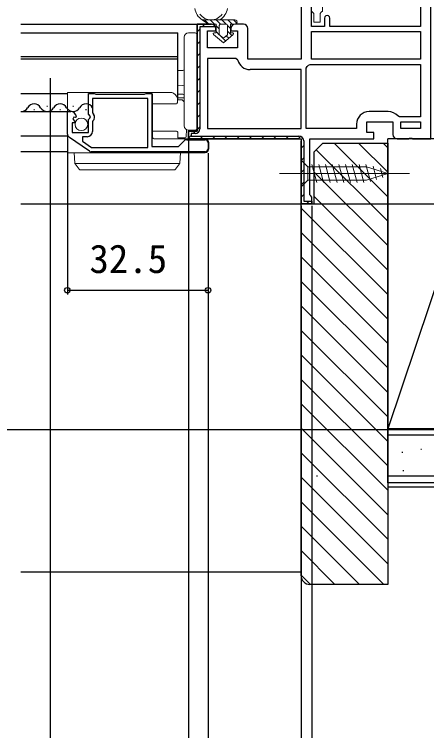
# Model space of a CAD drawing. Units: millimetres, scale not verified. Extents: x -525 to 525, y -783 to 778.
# Drawn here: x 78.1 to 173.3, y -376.5 to -210.9 of the extents above; entities that cross this region are included whole.
import ezdxf
from ezdxf.enums import TextEntityAlignment as Align

# ---------------------------------------------------------------- set-up
doc = ezdxf.new("R2010")
doc.units = ezdxf.units.MM
doc.header["$LTSCALE"] = 4
for name, color, linetype in [('0-3_YKK_11', 7, 'Continuous'), ('0-4_YKK_12', 2, 'Continuous'), ('0-7_YKK_D', 6, 'Continuous'), ('0-9_YSS_K', 3, 'Continuous'), ('0-A_YSS_KE', 3, 'Continuous')]:
    doc.layers.add(name, color=color, linetype=linetype)
doc.layers.add('0-5_YKK_13', color=4, linetype='Continuous', lineweight=18)
doc.styles.add('ＭＳ ゴシック', font='')
doc.styles.get('ＭＳ ゴシック').set_extended_font_data('MS Gothic')

msp = doc.modelspace()

# ---------------------------------------------------------------- linework, layer by layer
at = {"layer": '0-3_YKK_11'}
for p, q in [((121.471, -213.797), (122.071, -213.197)), ((131.036, -213.197), (129.136, -213.197)), ((120.336, -214.932), (120.936, -214.332)), ((124.3, -213.797), (124.463, -213.634)), ((120.336, -217.761), (120.936, -217.161)), ((120.336, -220.589), (120.936, -219.989)), ((120.336, -223.418), (120.936, -222.818)), ((146.047, -222.674), (146.428, -222.497)), ((120.336, -226.246), (120.936, -225.646)), ((120.336, -229.075), (120.936, -228.475)), ((120.336, -231.903), (120.936, -231.303)), ((164.436, -233.397), (160.037, -233.397)), ((120.336, -234.731), (120.936, -234.131)), ((119.399, -238.497), (120.044, -237.852)), ((120.291, -237.605), (120.936, -236.96)), ((95.456, -242.571), (90.635, -239.206)), ((117.926, -239.897), (122.136, -239.897)), ((118.421, -239.475), (118.936, -238.96)), ((121.027, -239.697), (121.627, -239.097)), ((123.856, -239.697), (124.456, -239.097)), ((126.684, -239.697), (127.284, -239.097)), ((129.512, -239.697), (130.112, -239.097)), ((132.341, -239.697), (132.941, -239.097)), ((135.169, -239.697), (135.769, -239.097)), ((137.998, -239.697), (138.598, -239.097)), ((140.826, -239.697), (141.426, -239.097)), ((143.655, -239.697), (144.194, -239.157)), ((122.836, -240.597), (122.836, -241.997)), ((144.336, -241.844), (144.936, -241.244)), ((122.136, -242.697), (95.856, -242.697)), ((144.336, -244.673), (144.936, -244.073)), ((144.336, -247.501), (144.936, -246.901)), ((144.336, -250.329), (144.936, -249.729)), ((144.336, -253.158), (144.936, -252.558)), ((145.625, -254.697), (146.225, -254.097))]:
    msp.add_line(p, q, dxfattribs=at)
for points in [[(149.736, -211.797), (149.736, -213.697), (146.736, -213.697), (146.736, -170.097), (149.736, -170.097), (149.736, -171.997)], [(171.936, -169.297), (171.936, -213.697), (150.936, -213.697), (150.936, -211.797)], [(144.336, -170.597), (144.336, -221.297), (132.036, -221.297), (132.036, -214.197)], [(166.536, -239.697), (169.178, -239.697), (169.361, -239.577), (169.911, -239.577), (170.094, -239.697), (174.336, -239.697), (174.336, -188.697), (199.436, -188.697), (199.936, -189.197), (200.436, -189.697), (202.336, -189.697), (202.336, -186.297), (174.336, -186.297)], [(123.636, -213.197), (120.336, -213.197), (120.336, -237.897), (118.336, -237.897), (118.336, -239.697), (144.336, -239.697), (144.336, -254.697), (146.836, -254.697), (146.836, -253.197), (146.586, -252.901), (146.336, -252.606), (146.336, -239.697), (161.136, -239.697), (161.136, -238.197), (159.536, -238.197), (159.536, -235.797), (165.536, -235.797), (165.536, -238.697)], [(143.836, -239.697), (118.336, -239.697), (118.336, -237.897), (120.336, -237.897), (120.336, -213.197), (123.636, -213.197)], [(124.553, -213.797), (120.936, -213.797), (120.936, -237.397)], [(128.136, -214.197), (128.136, -214.697), (129.636, -214.697), (129.636, -218.697), (122.736, -218.697), (122.736, -214.697), (124.636, -214.697), (124.636, -214.197)], [(129.718, -221.48), (129.232, -221.097), (122.736, -221.097), (122.736, -237.297)], [(157.137, -236.297), (157.137, -237.297), (145.536, -237.297), (145.536, -223.39), (145.713, -223.008)], [(146.428, -222.497), (171.936, -222.497), (171.936, -234.597), (167.028, -234.597), (166.646, -234.419)], [(122.736, -237.297), (144.336, -237.297), (144.336, -223.697), (132.536, -223.697)], [(92.435, -234.579), (92.184, -234.79), (91.865, -234.705), (91.595, -235.173), (92.172, -235.75), (92.07, -235.997), (91.436, -235.997), (91.436, -238.197), (95.236, -238.197), (95.236, -235.197), (95.536, -234.897), (95.689, -234.569), (95.236, -234.029), (95.236, -229.197), (96.563, -229.197), (96.736, -229.297), (96.909, -229.397), (108.163, -229.397), (108.336, -229.297), (108.509, -229.197), (109.836, -229.197), (109.836, -241.497), (116.036, -241.497), (117.431, -240.102)], [(95.951, -241.697), (108.936, -241.697), (108.936, -230.397), (96.136, -230.397), (96.136, -233.701), (96.379, -233.99)], [(90.336, -238.632), (90.336, -233.397), (91.141, -233.397)], [(96.243, -235.54), (96.136, -235.77), (96.136, -237.997)], [(94.936, -239.197), (93.836, -239.197), (93.836, -240.221), (95.951, -241.697)], [(119.836, -238.497), (118.936, -238.497), (118.936, -239.097), (143.836, -239.097)], [(144.936, -240.197), (144.936, -254.097), (146.836, -254.097), (146.836, -254.697), (144.336, -254.697), (144.336, -240.197)]]:
    msp.add_lwpolyline(points, dxfattribs=at)
for points in [[(146.736, -214.897), (171.936, -214.897), (171.936, -221.297), (146.736, -221.297)], [(171.936, -237.297), (167.336, -237.297), (167.336, -235.797), (171.936, -235.797)]]:
    msp.add_lwpolyline(points, close=True, dxfattribs=at)
for centre, radius, start, end in [((150.336, -211.797), 0.6, 359.99999, 180.00001), ((123.636, -214.197), 1, 0.00001, 89.99999), ((123.636, -214.197), 1, 23.57819, 89.99998), ((129.136, -214.197), 1, 90.00001, 179.99999), ((131.036, -214.197), 1, 0.00001, 89.99999), ((132.536, -220.797), 2.9, 193.60896, 269.99999), ((143.836, -220.797), 2.9, 310.32022, 319.67978), ((91.141, -234.697), 1.3, 5.2159, 90.00002), ((160.037, -236.297), 2.9, 90.00001, 179.99999), ((164.436, -236.297), 2.9, 40.36099, 89.99999), ((95.536, -234.697), 1.1, 310.00519, 40.00001), ((94.936, -237.997), 1.2, 270.00001, 359.99999), ((119.836, -237.397), 1.1, 270.00001, 359.99999), ((91.036, -238.632), 0.7, 180.00002, 235.08063), ((117.926, -240.597), 0.7, 89.99997, 134.99996), ((122.136, -240.597), 0.7, 0.00001, 89.99999), ((143.836, -240.197), 1.1, 0.00001, 89.99999), ((166.536, -238.697), 1, 180.00001, 269.99999), ((95.856, -241.997), 0.7, 235.08065, 270.00008), ((122.136, -241.997), 0.7, 270.00001, 359.99999)]:
    msp.add_arc(centre, radius, start, end, dxfattribs=at)
at = {"layer": '0-4_YKK_12'}
for p, q in [((79.592, -213.197), (120.836, -213.197)), ((79.592, -215.197), (115.836, -215.197)), ((115.836, -230.697), (115.836, -215.197)), ((79.592, -220.697), (115.836, -220.697)), ((79.592, -221.197), (115.836, -221.197)), ((79.592, -229.197), (90.336, -229.197)), ((79.592, -233.397), (90.336, -233.397)), ((82.567, -232.889), (82.767, -232.889)), ((85.567, -232.129), (85.767, -232.129)), ((88.567, -232.889), (88.767, -232.889)), ((91.567, -232.129), (91.767, -232.129)), ((94.567, -232.889), (94.767, -232.889)), ((79.592, -238.997), (90.336, -238.997)), ((90.336, -242.697), (79.592, -242.697)), ((79.592, -254.697), (144.936, -254.697)), ((144.34, -254.697), (144.839, -254.697))]:
    msp.add_line(p, q, dxfattribs=at)
for centre, start, end in [((82.667, -233.348), 29.20254, 150.79746), ((88.667, -233.348), 29.20254, 150.79746), ((94.667, -233.348), 29.20254, 150.79746), ((79.667, -231.671), 267.49402, 330.79746), ((85.667, -231.671), 209.20254, 330.79746), ((91.667, -231.671), 209.20254, 330.79746)]:
    msp.add_arc(centre, 1.718, start, end, dxfattribs=at)
at = {"layer": '0-5_YKK_13'}
for p, q in [((129.037, -212.197), (121.487, -212.197)), ((123.014, -213.197), (122.014, -212.197)), ((122.936, -213.197), (124.736, -213.197)), ((122.936, -213.197), (124.736, -213.197)), ((124.361, -213.197), (123.361, -212.197)), ((125.708, -213.197), (124.708, -212.197)), ((124.736, -213.197), (124.736, -215.197)), ((124.736, -215.197), (124.736, -213.197)), ((125.436, -214.272), (124.736, -213.572)), ((125.436, -215.497), (125.436, -213.497)), ((125.436, -215.497), (125.436, -213.497)), ((125.736, -213.197), (127.036, -213.197)), ((125.736, -213.197), (127.036, -213.197)), ((127.055, -213.197), (126.055, -212.197)), ((128.036, -214.178), (127.336, -213.478)), ((127.336, -213.497), (127.336, -215.497)), ((127.336, -213.497), (127.336, -215.497)), ((128.402, -213.197), (127.402, -212.197)), ((128.036, -213.197), (129.036, -213.197)), ((128.036, -215.197), (128.036, -213.197)), ((128.036, -213.197), (129.036, -213.197)), ((128.036, -215.197), (128.036, -213.197)), ((129.48, -212.928), (128.749, -212.197)), ((119.836, -215.197), (118.336, -215.197)), ((124.736, -215.197), (124.238, -215.197)), ((124.238, -215.197), (124.736, -215.197)), ((125.436, -215.619), (124.736, -214.919)), ((128.341, -215.83), (127.336, -214.825)), ((128.534, -215.197), (128.036, -215.197)), ((128.036, -215.197), (128.534, -215.197)), ((117.336, -216.197), (117.336, -236.697)), ((120.336, -216.197), (120.336, -215.697)), ((120.336, -236.697), (120.336, -216.197)), ((124.107, -215.553), (126.386, -217.497)), ((126.386, -217.497), (124.107, -215.553)), ((126.191, -216.28), (125.541, -215.725)), ((126.191, -216.28), (125.541, -215.725)), ((126.887, -217.07), (125.547, -215.73)), ((126.386, -217.497), (128.665, -215.553)), ((126.386, -217.497), (128.665, -215.553)), ((127.231, -215.725), (126.581, -216.28)), ((126.581, -216.28), (127.231, -215.725)), ((127.614, -216.45), (127.046, -215.882)), ((117.041, -223.902), (115.836, -223.923)), ((117.041, -227.402), (115.836, -227.423)), ((90.336, -228.997), (90.336, -229.697)), ((93.442, -228.997), (90.336, -228.997)), ((90.336, -233.397), (90.336, -229.697)), ((93.442, -228.997), (94.432, -228.997)), ((94.432, -228.997), (109.336, -228.997)), ((114.453, -228.997), (109.336, -228.997)), ((110.036, -229.697), (110.036, -238.197)), ((115.231, -229.485), (114.948, -229.202)), ((115.549, -229.804), (115.231, -229.485)), ((115.836, -229.371), (117.041, -229.392)), ((110.036, -231.597), (115.463, -231.597)), ((115.763, -231.295), (115.754, -230.292)), ((116.725, -230.697), (115.758, -230.697)), ((115.836, -230.197), (117.036, -230.197)), ((117.336, -231.126), (116.92, -230.77)), ((117.036, -230.197), (117.336, -230.197)), ((90.336, -238.197), (90.336, -233.397)), ((120.336, -237.197), (120.336, -236.697)), ((90.336, -239.297), (90.336, -238.197)), ((115.523, -237.897), (110.036, -237.897)), ((110.036, -238.197), (110.036, -239.397)), ((115.833, -239.4), (115.823, -238.195)), ((117.819, -239.2), (117.833, -237.561)), ((118.336, -237.697), (119.836, -237.697)), ((90.336, -242.737), (90.336, -239.297)), ((110.336, -239.697), (122.136, -239.697)), ((115.851, -239.497), (117.519, -239.497)), ((118.336, -239.697), (118.336, -239.397)), ((123.036, -240.597), (123.036, -241.997)), ((90.336, -242.897), (90.336, -242.737)), ((95.817, -242.897), (90.336, -242.897)), ((122.136, -242.897), (95.817, -242.897)), ((144.336, -244.598), (144.336, -250.798)), ((144.336, -244.598), (145.886, -246.148)), ((116.27, -245.4), (92.103, -245.4)), ((92.141, -245.471), (92.153, -245.487)), ((92.153, -245.487), (93.031, -246.692)), ((115.341, -246.692), (116.22, -245.487)), ((116.22, -245.487), (116.231, -245.471)), ((159.42, -246.148), (145.886, -246.148)), ((145.886, -246.148), (145.886, -249.248)), ((147.971, -249.798), (146.846, -245.598)), ((149.524, -249.798), (148.399, -245.598)), ((151.077, -249.798), (149.952, -245.598)), ((152.63, -249.798), (151.505, -245.598)), ((154.183, -249.798), (153.057, -245.598)), ((155.736, -249.798), (154.61, -245.598)), ((157.289, -249.798), (156.163, -245.598)), ((158.842, -249.798), (157.716, -245.598)), ((160.325, -249.539), (159.269, -245.598)), ((164.336, -247.697), (159.42, -246.148)), ((161.757, -249.087), (160.944, -246.051)), ((163.189, -248.636), (162.64, -246.586)), ((93.435, -246.897), (93.839, -246.897)), ((139.336, -247.698), (169.336, -247.697)), ((164.336, -247.697), (159.42, -249.248)), ((144.336, -250.798), (145.886, -249.248)), ((145.886, -249.248), (159.42, -249.248))]:
    msp.add_line(p, q, dxfattribs=at)
msp.add_lwpolyline([(146.737, -173.139), (146.737, -210.156), (146.987, -210.451), (147.237, -210.747), (147.237, -212.697), (148.737, -212.697), (148.737, -210.747), (148.987, -210.451), (149.237, -210.156), (149.237, -173.139), (148.987, -172.843), (148.737, -172.547), (148.737, -170.597), (147.237, -170.597), (147.237, -172.547), (146.987, -172.843)], close=True, dxfattribs=at)
for points in [[(121.487, -212.197), (122.936, -213.197), (121.487, -212.197)], [(118.336, -239.397), (118.336, -239.098), (118.336, -237.697)], [(116.288, -245.313), (116.436, -242.897), (115.438, -242.897), (92.934, -242.897), (91.936, -242.897), (92.084, -245.313)], [(93.839, -246.897), (114.533, -246.897), (114.937, -246.897)]]:
    msp.add_lwpolyline(points, dxfattribs=at)
msp.add_circle((93.586, -236.349), 1.45, dxfattribs=at)
for centre, radius, start, end in [((123.536, -208.997), 3.8, 188.20609, 237.36313), ((123.536, -208.997), 3.8, 302.63687, 351.79391), ((123.536, -208.997), 3.2, 216.85224, 323.14776), ((125.736, -213.497), 0.3, 90, 180), ((125.736, -213.497), 0.3, 90, 180), ((127.036, -213.497), 0.3, 0, 90), ((127.036, -213.497), 0.3, 0, 90), ((129.036, -212.697), 0.5, 270, 90.11459), ((129.036, -212.697), 0.5, 270.00002, 270.11467), ((129.037, -212.697), 0.5, 270.11462, 89.88538), ((118.336, -216.197), 1, 90, 180), ((119.836, -215.697), 0.5, 0, 90), ((124.238, -215.399), 0.202, 90.00003, 229.53622), ((124.238, -215.399), 0.202, 90, 229.53619), ((128.534, -215.399), 0.202, 310.46381, 90), ((128.534, -215.399), 0.202, 310.46381, 90), ((125.736, -215.497), 0.3, 180, 229.53619), ((125.736, -215.497), 0.3, 180, 229.53619), ((126.386, -216.051), 0.3, 229.53619, 310.46381), ((126.386, -216.051), 0.3, 229.53619, 310.46381), ((127.036, -215.497), 0.3, 310.46381, 0), ((127.036, -215.497), 0.3, 310.46381, 0), ((117.036, -223.602), 0.3, 271, 0), ((117.036, -227.102), 0.3, 271, 0), ((109.336, -229.697), 0.7, 0, 90), ((114.453, -229.697), 0.7, 45, 90), ((115.054, -230.299), 0.7, 0.5, 45), ((117.036, -229.692), 0.3, 0, 89), ((115.463, -231.297), 0.3, 270, 0.5), ((116.725, -230.997), 0.3, 49.39871, 90), ((118.336, -236.697), 1, 180, 270), ((115.523, -238.197), 0.3, 0.5, 90), ((115.523, -238.197), 0.3, 0.5, 90), ((119.836, -237.197), 0.5, 270, 0), ((110.336, -239.397), 0.3, 180, 270), ((116.133, -239.397), 0.3, 180.5, 270), ((117.519, -239.197), 0.3, 270, 359.5), ((122.136, -240.597), 0.9, 0, 90), ((122.136, -241.997), 0.9, 270, 0), ((92.383, -245.294), 0.3, 183.5, 216.09486), ((93.435, -246.397), 0.5, 216.09486, 270), ((114.937, -246.397), 0.5, 270, 323.90514), ((115.989, -245.294), 0.3, 323.90514, 356.5)]:
    msp.add_arc(centre, radius, start, end, dxfattribs=at)
at = {"layer": '0-7_YKK_D'}
for p, q in [((86.339, -225.697), (86.339, -437.51)), ((90.337, -239.582), (90.337, -275.697)), ((118.34, -240.197), (118.34, -437.51)), ((118.34, -240.197), (118.34, -437.51)), ((118.34, -240.197), (118.34, -417.51)), ((122.836, -242.997), (122.836, -397.51)), ((122.836, -242.997), (122.836, -397.51)), ((122.836, -242.997), (122.836, -275.697)), ((146.587, -254.697), (243.337, -254.697)), ((147.34, -254.697), (243.34, -254.697)), ((147.587, -254.697), (223.337, -254.697)), ((144.34, -255.197), (144.34, -437.51)), ((144.34, -255.197), (144.34, -437.51)), ((144.34, -255.197), (144.34, -457.51)), ((144.34, -255.197), (144.34, -457.51)), ((144.34, -255.197), (144.34, -397.51)), ((146.84, -255.197), (146.84, -437.51)), ((90.337, -274.697), (122.836, -274.697)), ((-41.565, -306.915), (223.337, -306.915))]:
    msp.add_line(p, q, dxfattribs=at)
for centre in [(90.337, -274.697), (122.836, -274.697)]:
    msp.add_circle(centre, 0.637, dxfattribs=at)
at = {"layer": '0-9_YSS_K'}
for p, q in [((186.84, -239.697), (164.34, -239.697)), ((164.34, -306.697), (164.34, -239.697)), ((186.84, -239.697), (164.34, -306.697)), ((151.971, -240.698), (164.34, -253.067)), ((157.628, -240.698), (164.34, -247.41)), ((163.285, -240.698), (164.34, -241.754)), ((147.827, -242.211), (164.34, -258.724)), ((147.34, -247.381), (164.34, -264.381)), ((147.34, -253.038), (164.34, -270.038)), ((144.34, -255.695), (164.34, -275.695)), ((144.34, -261.352), (164.34, -281.352)), ((144.34, -267.008), (164.34, -287.008)), ((144.34, -272.665), (164.34, -292.665)), ((144.34, -278.322), (164.34, -298.322)), ((144.34, -283.979), (164.34, -303.979)), ((144.34, -289.636), (164.34, -309.636)), ((144.34, -295.293), (164.34, -315.293)), ((144.34, -300.95), (164.34, -320.95)), ((144.34, -306.606), (164.34, -326.606)), ((186.84, -306.697), (164.34, -306.697)), ((336.998, -308.197), (164.34, -308.197)), ((144.34, -312.263), (164.34, -332.263)), ((167.615, -312.145), (167.815, -312.145)), ((171.963, -311.411), (172.163, -311.411)), ((144.34, -317.92), (164.34, -337.92)), ((147.924, -317.602), (148.124, -317.602)), ((336.998, -317.697), (164.34, -317.697)), ((164.887, -317.602), (165.087, -317.602)), ((167.843, -316.356), (168.043, -316.356)), ((336.998, -320.197), (164.34, -320.197)), ((144.34, -323.577), (163.461, -342.698)), ((144.34, -329.234), (157.804, -342.698)), ((144.34, -334.891), (152.148, -342.698)), ((79.592, -339.798), (144.34, -339.798)), ((144.34, -340.548), (146.491, -342.698))]:
    msp.add_line(p, q, dxfattribs=at)
at = {"layer": '0-A_YSS_KE'}
for p, q in [((336.998, -306.697), (164.34, -306.697)), ((164.34, -319.197), (164.34, -306.697)), ((336.998, -319.197), (164.34, -319.197))]:
    msp.add_line(p, q, dxfattribs=at)
for points in [[(144.34, -340.698), (144.34, -254.698), (147.34, -254.698), (147.34, -242.698), (149.34, -240.698), (164.34, -240.698)], [(164.34, -240.698), (164.34, -342.698), (146.34, -342.698)]]:
    msp.add_lwpolyline(points, dxfattribs=at)
msp.add_arc((146.34, -340.698), 2, 180.00001, 269.99999, dxfattribs=at)

# ---------------------------------------------------------------- texts
at = {"layer": '0-7_YKK_D', "style": 'ＭＳ ゴシック'}
msp.add_text('32.5', height=6.598, dxfattribs=at).set_placement((95.439, -272.697), align=Align.BOTTOM_LEFT)

doc.saveas('drawing.dxf')
